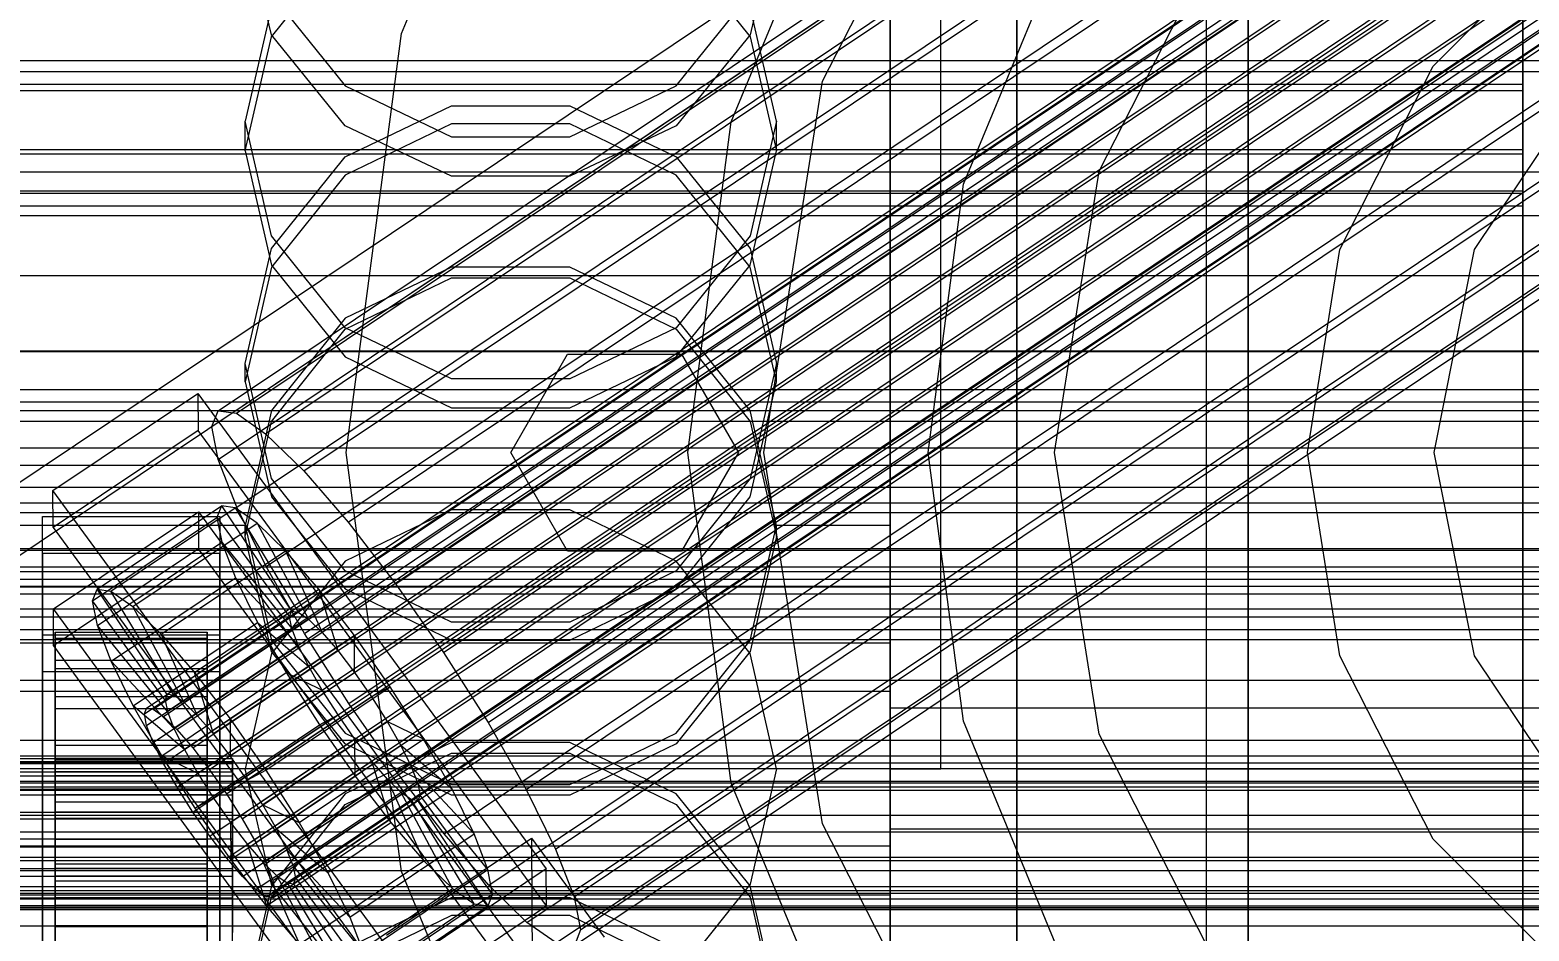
# Model space of a CAD drawing. Header units: millimetres. Extents: x -2500 to 58855, y -53268 to 6837.
# Drawn here: x 132 to 250.5, y -34287.8 to -34216.6 of the extents above; entities that cross this region are included whole.
import ezdxf

# ---------------------------------------------------------------- set-up
doc = ezdxf.new("R2010")
doc.units = ezdxf.units.MM
for name, color, linetype, lineweight in [('COTAS_O', 1, 'Continuous', 0), ('frontal_briquetadora', 7, 'Continuous', 0), ('frontal_C01', 7, 'Continuous', 0), ('frontal_C02', 7, 'Continuous', 0), ('frontal_C03', 7, 'Continuous', 0), ('frontal_dos-mix', 7, 'Continuous', 0), ('frontal_mezcladora', 7, 'Continuous', 0), ('frontal_secador', 7, 'Continuous', 0)]:
    doc.layers.add(name, color=color, linetype=linetype, lineweight=lineweight)
doc.dimstyles.new('R19_100', dxfattribs={"dimtxt": 250, "dimasz": 150, "dimexe": 150, "dimexo": 80, "dimgap": 100, "dimtad": 1, "dimtih": 1, "dimtoh": 1, "dimdsep": 46, "dimcen": 0.09, "dimadec": 0, "dimazin": 0, "dimtfac": 1, "dimtdec": 4, "dimtofl": 0, "dimtmove": 0, "dimatfit": 3, "dimfxl": 1, "dimtolj": 1, "dimtzin": 0, "dimarcsym": 0})

# ---------------------------------------------------------------- blocks, each defined once
blk = doc.blocks.new('*D39')
at = {"layer": 'COTAS_O', "color": 0, "lineweight": -2, "transparency": 16777216}
for p, q in [((-1725, -34320), (-1725, -33550)), ((1725, -34320), (1725, -33550)), ((-1575, -33700), (1575, -33700))]:
    blk.add_line(p, q, dxfattribs=at)
at = {"layer": 'COTAS_O', "color": 0, "transparency": 16777216}
for points in [[(-1575, -33675), (-1575, -33725), (-1725, -33700)], [(1575, -33675), (1575, -33725), (1725, -33700)]]:
    blk.add_solid(points, dxfattribs=at)
at = {"layer": 'Defpoints', "color": 0, "transparency": 16777216}
for p in [(1725, -33700), (-1725, -34400), (1725, -34400)]:
    blk.add_point(p, dxfattribs=at)
blk = doc.blocks.new('*D42')
at = {"layer": 'COTAS_O', "color": 0, "lineweight": -2, "transparency": 16777216}
for p, q in [((-570, -33700), (200, -33700)), ((50, -34750), (50, -33850)), ((-570, -34900), (200, -34900))]:
    blk.add_line(p, q, dxfattribs=at)
at = {"layer": 'COTAS_O', "color": 0, "transparency": 16777216}
for points in [[(25, -33850), (75, -33850), (50, -33700)], [(25, -34750), (75, -34750), (50, -34900)]]:
    blk.add_solid(points, dxfattribs=at)
at = {"layer": 'Defpoints', "color": 0, "transparency": 16777216}
for p in [(-650, -33700), (50, -33700), (-650, -34900)]:
    blk.add_point(p, dxfattribs=at)
blk = doc.blocks.new('*D43')
at = {"layer": 'COTAS_O', "color": 0, "lineweight": -2, "transparency": 16777216}
for p, q in [((-650, -34820), (-650, -34050)), ((650, -34820), (650, -34050)), ((-500, -34200), (500, -34200))]:
    blk.add_line(p, q, dxfattribs=at)
at = {"layer": 'COTAS_O', "color": 0, "transparency": 16777216}
for points in [[(-500, -34175), (-500, -34225), (-650, -34200)], [(500, -34175), (500, -34225), (650, -34200)]]:
    blk.add_solid(points, dxfattribs=at)
at = {"layer": 'Defpoints', "color": 0, "transparency": 16777216}
for p in [(650, -34200), (-650, -34900), (650, -34900)]:
    blk.add_point(p, dxfattribs=at)

msp = doc.modelspace()

# ---------------------------------------------------------------- linework, layer by layer
at = {"layer": 'frontal_briquetadora'}
for p, q in [((210, -34260), (210, -33820)), ((210, -34680), (210, -33820)), ((210, -34060), (210, -34490)), ((210, -34060), (210, -34260)), ((210, -34060), (210, -34305)), ((210, -34496), (210, -34060)), ((200, -34275), (200, -34100)), ((204, -34275), (204, -34100)), ((200, -34218.511), (200, -34201.85)), ((200, -34218.531), (200, -34201.878)), ((200, -34216.919), (200, -34202.757)), ((200, -34220.832), (200, -34206.057)), ((200, -34206.897), (200, -34224.036)), ((200, -34206.92), (200, -34224.051)), ((210, -34221.304), (210, -34206.283)), ((151.08, -34216.967), (149, -34208.003)), ((191, -34208.003), (188.92, -34216.967)), ((200, -34209.523), (200, -34224.875)), ((151.08, -34217.117), (156.907, -34209.873)), ((183.093, -34209.873), (188.92, -34217.117)), ((200, -34230.777), (200, -34213.121)), ((200, -34230.795), (200, -34213.146)), ((151.08, -34213.765), (156.906, -34220.995)), ((183.094, -34220.995), (188.92, -34213.765)), ((151.08, -34214.781), (149, -34223.801)), ((191, -34223.801), (188.92, -34214.78)), ((200, -34214.989), (200, -34234.699)), ((200, -34235.317), (200, -34215.602)), ((200, -34235.935), (200, -34216.216)), ((149, -34226.151), (151.08, -34217.117)), ((156.907, -34224.156), (151.08, -34216.967)), ((188.92, -34216.967), (183.093, -34224.156)), ((188.92, -34217.117), (191, -34226.151)), ((200, -34233.313), (200, -34216.919)), ((200, -34220.449), (200, -34217.873)), ((200, -34217.873), (200, -34222.139)), ((200, -34236.554), (200, -34218.511)), ((200, -34236.567), (200, -34218.531)), ((156.906, -34220.995), (165.326, -34225.019)), ((174.674, -34225.019), (183.094, -34220.995)), ((200, -34229.476), (200, -34220.449)), ((200, -34237.688), (200, -34220.832)), ((210, -34238.153), (210, -34221.304)), ((156.906, -34226.61), (165.326, -34222.584)), ((165.326, -34222.584), (174.674, -34222.584)), ((174.674, -34222.584), (183.094, -34226.61)), ((200, -34222.139), (200, -34232.599)), ((151.08, -34232.849), (149, -34223.801)), ((149, -34226.151), (149, -34223.801)), ((191, -34223.801), (188.92, -34232.849)), ((191, -34226.151), (191, -34223.801)), ((165.327, -34224.011), (156.907, -34228.052)), ((165.327, -34228.146), (156.907, -34224.156)), ((165.326, -34225.019), (174.674, -34225.019)), ((174.673, -34224.011), (165.327, -34224.011)), ((183.093, -34228.052), (174.673, -34224.011)), ((183.093, -34224.156), (174.673, -34228.146)), ((200, -34224.036), (200, -34242.423)), ((200, -34224.051), (200, -34242.431)), ((200, -34224.875), (200, -34242.153)), ((149, -34226.151), (151.08, -34235.184)), ((188.92, -34235.184), (191, -34226.151)), ((151.08, -34233.872), (156.906, -34226.61)), ((183.094, -34226.61), (188.92, -34233.872)), ((156.907, -34228.052), (151.08, -34235.335)), ((174.673, -34228.146), (165.327, -34228.146)), ((188.92, -34235.335), (183.093, -34228.052)), ((200, -34243.579), (200, -34229.476)), ((200, -34233.425), (200, -34230)), ((200, -34249.516), (200, -34230.777)), ((200, -34249.527), (200, -34230.795)), ((156.906, -34240.124), (151.08, -34232.849)), ((188.92, -34232.849), (183.094, -34240.124)), ((200, -34232.599), (200, -34247.659)), ((200, -34251.309), (200, -34233.313)), ((200, -34243.18), (200, -34233.425)), ((149, -34242.945), (151.08, -34233.872)), ((188.92, -34233.872), (191, -34242.945)), ((151.08, -34235.335), (149, -34244.416)), ((151.08, -34235.184), (156.907, -34242.429)), ((165.326, -34235.331), (156.906, -34239.371)), ((174.674, -34235.331), (165.326, -34235.331)), ((183.094, -34239.371), (174.674, -34235.331)), ((183.093, -34242.429), (188.92, -34235.184)), ((191, -34244.416), (188.92, -34235.335)), ((200, -34234.699), (200, -34254.513)), ((200, -34255.133), (200, -34235.317)), ((156.907, -34240.238), (165.327, -34236.188)), ((165.327, -34236.188), (174.673, -34236.188)), ((174.673, -34236.188), (183.093, -34240.238)), ((200, -34255.753), (200, -34235.935)), ((200, -34255.539), (200, -34236.554)), ((200, -34255.545), (200, -34236.567)), ((200, -34255.979), (200, -34237.688)), ((210, -34256.258), (210, -34238.153)), ((156.906, -34239.371), (151.08, -34246.657)), ((188.92, -34246.657), (183.094, -34239.371)), ((151.08, -34247.536), (156.907, -34240.238)), ((165.326, -34244.169), (156.906, -34240.124)), ((183.094, -34240.124), (174.674, -34244.169)), ((183.093, -34240.238), (188.92, -34247.536)), ((151.08, -34252.035), (149, -34242.945)), ((149, -34244.416), (149, -34242.945)), ((156.907, -34242.429), (165.327, -34246.449)), ((174.673, -34246.449), (183.093, -34242.429)), ((191, -34242.945), (188.92, -34252.036)), ((191, -34244.416), (191, -34242.945)), ((200, -34242.153), (200, -34260.694)), ((200, -34244.812), (200, -34242.235)), ((200, -34242.235), (200, -34246.502)), ((200, -34242.423), (200, -34261.608)), ((200, -34242.431), (200, -34261.61)), ((200, -34257.779), (200, -34243.18)), ((200, -34260.611), (200, -34243.579)), ((149, -34244.416), (151.08, -34253.497)), ((174.674, -34244.169), (165.326, -34244.169)), ((188.92, -34253.497), (191, -34244.416)), ((200, -34253.838), (200, -34244.812)), ((165.327, -34246.449), (174.673, -34246.449)), ((151.08, -34246.657), (149, -34255.753)), ((149, -34256.636), (151.08, -34247.536)), ((191, -34255.753), (188.92, -34246.657)), ((188.92, -34247.536), (191, -34256.636)), ((200, -34246.502), (200, -34256.961)), ((200, -34247.659), (200, -34265.027)), ((200, -34268.879), (200, -34249.516)), ((200, -34268.884), (200, -34249.527)), ((156.906, -34259.336), (151.08, -34252.035)), ((188.92, -34252.036), (183.094, -34259.336)), ((200, -34270.216), (200, -34251.309)), ((151.08, -34253.497), (156.907, -34260.779)), ((183.093, -34260.779), (188.92, -34253.497)), ((165.326, -34254.527), (156.906, -34258.582)), ((174.674, -34254.527), (165.326, -34254.527)), ((183.094, -34258.582), (174.674, -34254.527)), ((200, -34267.941), (200, -34253.838)), ((200, -34254.513), (200, -34274.379)), ((149, -34255.753), (131, -34255.753)), ((149, -34256.636), (149, -34255.753)), ((149, -34255.753), (151.08, -34264.86)), ((188.92, -34264.86), (191, -34255.753)), ((191, -34256.636), (191, -34255.753)), ((200, -34255.753), (191, -34255.753)), ((200, -34275), (200, -34255.133)), ((200, -34275), (200, -34255.545)), ((200, -34275.621), (200, -34255.753)), ((200, -34275), (200, -34255.979)), ((151.08, -34265.737), (149, -34256.636)), ((191, -34256.636), (188.92, -34265.737)), ((200, -34256.961), (200, -34272.021)), ((210, -34275), (210, -34256.258)), ((200, -34275), (200, -34257.779)), ((156.906, -34258.582), (151.08, -34265.888)), ((165.326, -34263.393), (156.906, -34259.336)), ((183.094, -34259.336), (174.674, -34263.393)), ((188.92, -34265.888), (183.094, -34258.582)), ((-160, -34260.611), (200, -34260.611)), ((200, -34277.979), (200, -34260.611)), ((200, -34260.694), (200, -34279.784)), ((210, -34260), (430, -34260)), ((210, -34260), (210, -34305)), ((210, -34680), (210, -34260)), ((210, -34496), (210, -34260)), ((156.907, -34260.779), (165.327, -34264.821)), ((174.673, -34264.821), (183.093, -34260.779)), ((200, -34261.61), (200, -34281.116)), ((174.674, -34263.393), (165.326, -34263.393)), ((-160, -34265.027), (200, -34265.027)), ((151.08, -34264.86), (156.906, -34272.168)), ((165.327, -34264.821), (174.673, -34264.821)), ((183.094, -34272.168), (188.92, -34264.86)), ((200, -34265.027), (200, -34282.059)), ((151.08, -34265.888), (149, -34275)), ((156.907, -34273.035), (151.08, -34265.737)), ((188.92, -34265.737), (183.093, -34273.035)), ((191, -34275), (188.92, -34265.888)), ((210, -34267.964), (210, -34266.226)), ((200, -34268.884), (-160, -34268.884)), ((200, -34284.973), (200, -34267.941)), ((200, -34288.446), (200, -34268.879)), ((200, -34288.435), (200, -34268.884)), ((210, -34271.095), (210, -34267.964)), ((750, -34270.216), (200, -34270.216)), ((200, -34289.306), (200, -34270.216)), ((210, -34275), (210, -34271.095)), ((156.906, -34272.168), (165.326, -34276.228)), ((174.674, -34276.228), (183.094, -34272.168)), ((200, -34272.021), (200, -34289.389)), ((165.327, -34272.915), (156.907, -34276.965)), ((165.327, -34277.085), (156.907, -34273.035)), ((174.673, -34272.915), (165.327, -34272.915)), ((183.093, -34276.965), (174.673, -34272.915)), ((183.093, -34273.035), (174.673, -34277.085)), ((156.906, -34277.832), (165.326, -34273.772)), ((165.326, -34273.772), (174.674, -34273.772)), ((174.674, -34273.772), (183.094, -34277.832)), ((200, -34274.379), (200, -34294.247)), ((200, -34275), (-160, -34275)), ((149, -34275), (131, -34275)), ((151.08, -34284.112), (149, -34275)), ((191, -34275), (188.92, -34284.112)), ((200, -34275), (191, -34275)), ((750, -34275), (200, -34275)), ((200, -34275), (200, -34294.5)), ((200, -34275), (200, -34294.021)), ((200, -34275), (200, -34292.221)), ((200, -34275), (200, -34294.515)), ((200, -34275), (200, -34294.867)), ((200, -34275), (204, -34275)), ((200, -34295.487), (200, -34275.621)), ((210, -34275), (452, -34275)), ((210, -34275), (210, -34278.905)), ((210, -34275), (210, -34293.742)), ((156.907, -34276.965), (151.08, -34284.263)), ((165.326, -34276.228), (174.674, -34276.228)), ((174.673, -34277.085), (165.327, -34277.085)), ((188.92, -34284.263), (183.093, -34276.965)), ((151.08, -34285.14), (156.906, -34277.832)), ((183.094, -34277.832), (188.92, -34285.14)), ((200, -34293.039), (200, -34277.979)), ((210, -34278.905), (210, -34282.036)), ((750, -34279.784), (200, -34279.784)), ((200, -34279.784), (200, -34298.691)), ((200, -34281.116), (-160, -34281.116)), ((200, -34281.116), (200, -34300.517)), ((200, -34281.121), (200, -34300.538)), ((210, -34282.036), (210, -34283.774)), ((200, -34282.059), (200, -34296.162)), ((151.08, -34284.263), (149, -34293.364)), ((156.906, -34291.418), (151.08, -34284.112)), ((188.92, -34284.112), (183.094, -34291.418)), ((191, -34293.364), (188.92, -34284.263)), ((-160, -34284.973), (200, -34284.973)), ((149, -34294.247), (151.08, -34285.14)), ((156.907, -34289.221), (165.327, -34285.179)), ((165.327, -34285.179), (174.673, -34285.179)), ((174.673, -34285.179), (183.093, -34289.221)), ((188.92, -34285.14), (191, -34294.247)), ((200, -34302.341), (200, -34284.973)), ((165.326, -34286.607), (156.906, -34290.664)), ((174.674, -34286.607), (165.326, -34286.607)), ((183.094, -34290.664), (174.674, -34286.607))]:
    msp.add_line(p, q, dxfattribs=at)
at = {"layer": 'frontal_C01'}
for p, q in [((250, -35735.764), (250, -32680.37)), ((250, -32685.104), (250, -35740.498)), ((228.298, -34363.008), (228.298, -34050.821)), ((228.298, -34056.508), (228.298, -34368.695)), ((425, -34219.883), (-425, -34219.883)), ((-450, -34227.809), (450, -34227.809)), ((-425, -34231.251), (425, -34231.251)), ((-311.15, -34284.83), (311.15, -34284.83)), ((-311.15, -34285.272), (311.15, -34285.272)), ((-311.15, -34286.115), (311.15, -34286.115)), ((-311.15, -34287.412), (311.15, -34287.412))]:
    msp.add_line(p, q, dxfattribs=at)
at = {"layer": 'frontal_C02'}
for p, q in [((250, -35767.535), (250, -32976.99)), ((250, -32981.769), (250, -35772.314)), ((146.872, -34246.69), (331.181, -34123.206)), ((148.32, -34246.887), (332.629, -34123.403)), ((146.383, -34247.934), (330.692, -34124.45)), ((150.629, -34248.511), (334.938, -34125.027)), ((141.045, -34270.657), (354.844, -34127.415)), ((141.218, -34270.216), (355.017, -34126.974)), ((141.731, -34270.286), (355.53, -34127.044)), ((142.549, -34270.861), (356.348, -34127.62)), ((146.887, -34250.533), (331.197, -34127.049)), ((153.641, -34251.451), (337.95, -34127.967)), ((141.224, -34271.577), (355.022, -34128.336)), ((143.617, -34271.903), (357.415, -34128.661)), ((141.742, -34272.916), (355.541, -34129.675)), ((144.861, -34273.34), (358.659, -34130.099)), ((142.565, -34274.581), (356.363, -34131.34)), ((148.35, -34254.31), (332.659, -34130.826)), ((359.995, -34131.833), (146.196, -34275.075)), ((157.152, -34255.507), (341.461, -34132.023)), ((143.635, -34276.459), (357.434, -34133.217)), ((147.533, -34276.989), (361.332, -34133.747)), ((144.881, -34278.422), (358.68, -34135.18)), ((148.779, -34278.952), (362.578, -34135.71)), ((150.672, -34259.009), (334.981, -34135.525)), ((146.218, -34280.336), (360.017, -34137.094)), ((345.231, -34136.919), (160.922, -34260.403)), ((149.85, -34280.829), (363.648, -34137.588)), ((147.554, -34282.07), (361.352, -34138.829)), ((150.672, -34282.494), (364.471, -34139.253)), ((148.798, -34283.508), (362.596, -34140.266)), ((151.191, -34283.833), (364.989, -34140.591)), ((153.694, -34264.309), (338.003, -34140.825)), ((149.865, -34284.549), (363.664, -34141.308)), ((150.683, -34285.125), (364.482, -34141.883)), ((151.196, -34285.194), (364.995, -34141.953)), ((151.369, -34284.754), (365.168, -34141.512)), ((164.693, -34265.805), (349.002, -34142.321)), ((157.211, -34269.848), (341.52, -34146.364)), ((168.21, -34271.344), (352.519, -34147.86)), ((160.982, -34275.25), (345.291, -34151.766)), ((171.232, -34276.644), (355.541, -34153.16)), ((164.752, -34280.146), (349.061, -34156.662)), ((173.554, -34281.342), (357.863, -34157.859)), ((168.263, -34284.202), (352.572, -34160.718)), ((175.016, -34285.12), (359.326, -34161.636)), ((171.275, -34287.142), (355.584, -34163.658)), ((175.521, -34287.719), (359.83, -34164.235)), ((173.584, -34288.766), (357.893, -34165.282)), ((175.032, -34288.963), (359.341, -34165.479)), ((228.298, -34187.295), (130, -34253.153)), ((228.298, -34472.116), (228.298, -34187.295)), ((130, -34258.894), (228.298, -34193.036)), ((228.298, -34193.036), (228.298, -34477.858)), ((133.809, -34253.006), (145.277, -34245.322)), ((145.277, -34245.322), (145.289, -34248.245)), ((145.277, -34245.322), (172.809, -34282.915)), ((146.383, -34247.934), (146.872, -34246.69)), ((146.872, -34246.69), (148.32, -34246.887)), ((148.32, -34246.887), (150.629, -34248.511)), ((145.289, -34248.245), (133.821, -34255.928)), ((172.821, -34285.838), (145.289, -34248.245)), ((146.887, -34250.533), (146.383, -34247.934)), ((150.629, -34248.511), (153.641, -34251.451)), ((148.35, -34254.31), (146.887, -34250.533)), ((153.641, -34251.451), (157.152, -34255.507)), ((133.821, -34255.928), (133.809, -34253.006)), ((161.341, -34290.598), (133.809, -34253.006)), ((133.847, -34262.358), (145.315, -34254.675)), ((137.313, -34260.797), (147.143, -34254.211)), ((138.396, -34260.944), (148.226, -34254.358)), ((145.315, -34254.675), (145.327, -34257.597)), ((145.315, -34254.675), (172.847, -34292.267)), ((147.143, -34254.211), (146.777, -34255.141)), ((148.226, -34254.358), (147.143, -34254.211)), ((147.143, -34254.211), (152.686, -34262.532)), ((149.953, -34255.573), (148.226, -34254.358)), ((148.226, -34254.358), (153.199, -34262.602)), ((150.672, -34259.009), (148.35, -34254.31)), ((133, -34257.975), (133, -34255.052)), ((133, -34255.052), (147, -34255.052)), ((133, -34300.956), (133, -34255.052)), ((133.821, -34255.928), (161.353, -34293.521)), ((136.948, -34261.727), (146.777, -34255.141)), ((140.123, -34262.159), (149.953, -34255.573)), ((146.777, -34255.141), (152.513, -34262.973)), ((146.777, -34255.141), (147.155, -34257.085)), ((147, -34255.052), (147, -34257.975)), ((147, -34255.052), (147, -34300.956)), ((152.207, -34257.772), (149.953, -34255.573)), ((149.953, -34255.573), (154.017, -34263.178)), ((157.152, -34255.507), (160.922, -34260.403)), ((137.325, -34263.671), (147.155, -34257.085)), ((147.155, -34257.085), (152.692, -34263.894)), ((147.155, -34257.085), (148.249, -34259.911)), ((147, -34257.975), (133, -34257.975)), ((133, -34257.975), (133, -34303.879)), ((145.327, -34257.597), (133.859, -34265.281)), ((142.377, -34264.358), (152.207, -34257.772)), ((172.859, -34295.19), (145.327, -34257.597)), ((147, -34303.879), (147, -34257.975)), ((154.833, -34260.807), (152.207, -34257.772)), ((152.207, -34257.772), (155.085, -34264.219)), ((153.694, -34264.309), (150.672, -34259.009)), ((138.419, -34266.497), (148.249, -34259.911)), ((148.249, -34259.911), (153.21, -34265.233)), ((148.249, -34259.911), (149.985, -34263.426)), ((160.922, -34260.403), (164.693, -34265.805)), ((136.948, -34261.727), (137.313, -34260.797)), ((142.683, -34269.559), (136.948, -34261.727)), ((137.325, -34263.671), (136.948, -34261.727)), ((142.856, -34269.118), (137.313, -34260.797)), ((137.313, -34260.797), (138.396, -34260.944)), ((143.369, -34269.188), (138.396, -34260.944)), ((138.396, -34260.944), (140.123, -34262.159)), ((145.003, -34267.392), (154.833, -34260.807)), ((157.653, -34264.469), (154.833, -34260.807)), ((154.833, -34260.807), (156.329, -34265.657)), ((133.859, -34265.281), (133.847, -34262.358)), ((161.379, -34299.951), (133.847, -34262.358)), ((144.188, -34269.763), (140.123, -34262.159)), ((140.123, -34262.159), (142.377, -34264.358)), ((152.513, -34262.973), (142.683, -34269.559)), ((152.686, -34262.532), (142.856, -34269.118)), ((153.199, -34262.602), (143.369, -34269.188)), ((152.513, -34262.973), (152.686, -34262.532)), ((152.692, -34263.894), (152.513, -34262.973)), ((152.686, -34262.532), (153.199, -34262.602)), ((153.199, -34262.602), (154.017, -34263.178)), ((134, -34274.191), (134, -34264.197)), ((134, -34264.197), (134, -34264.673)), ((134, -34264.197), (146, -34264.197)), ((134, -34265.015), (134, -34264.197)), ((142.862, -34270.48), (137.325, -34263.671)), ((138.419, -34266.497), (137.325, -34263.671)), ((140.156, -34270.012), (149.985, -34263.426)), ((152.692, -34263.894), (142.862, -34270.48)), ((154.017, -34263.178), (144.188, -34269.763)), ((155.085, -34264.219), (145.255, -34270.805)), ((146, -34264.673), (146, -34264.197)), ((146, -34264.197), (146, -34274.191)), ((146, -34264.197), (146, -34265.015)), ((149.985, -34263.426), (154.033, -34266.898)), ((149.985, -34263.426), (152.246, -34267.391)), ((153.21, -34265.233), (152.692, -34263.894)), ((154.017, -34263.178), (155.085, -34264.219)), ((155.085, -34264.219), (156.329, -34265.657)), ((-450, -34264.768), (450, -34264.768)), ((133, -34267.327), (133, -34264.405)), ((133, -34264.405), (147, -34264.405)), ((133, -34310.309), (133, -34264.405)), ((133.859, -34265.281), (161.391, -34302.874)), ((134, -34274.416), (134, -34264.673)), ((134, -34264.673), (134, -34266.41)), ((134, -34264.673), (146, -34264.673)), ((134, -34274.578), (134, -34265.015)), ((134, -34265.015), (146, -34265.015)), ((134, -34267.071), (134, -34265.015)), ((145.255, -34270.805), (142.377, -34264.358)), ((142.377, -34264.358), (145.003, -34267.392)), ((153.21, -34265.233), (143.38, -34271.818)), ((146, -34266.41), (146, -34264.673)), ((146, -34264.673), (146, -34274.416)), ((146, -34265.015), (146, -34274.578)), ((146, -34265.015), (146, -34267.071)), ((147, -34264.405), (147, -34267.327)), ((147, -34264.405), (147, -34310.309)), ((157.653, -34264.469), (147.823, -34271.055)), ((154.033, -34266.898), (153.21, -34265.233)), ((157.211, -34269.848), (153.694, -34264.309)), ((157.665, -34267.391), (157.653, -34264.469)), ((160.474, -34268.509), (157.653, -34264.469)), ((134, -34275.239), (134, -34266.41)), ((134, -34266.41), (134, -34269.291)), ((134, -34266.41), (146, -34266.41)), ((143.38, -34271.818), (138.419, -34266.497)), ((140.156, -34270.012), (138.419, -34266.497)), ((146, -34269.291), (146, -34266.41)), ((146, -34266.41), (146, -34275.239)), ((156.329, -34265.657), (146.499, -34272.242)), ((156.329, -34265.657), (157.665, -34267.391)), ((164.693, -34265.805), (168.21, -34271.344)), ((147, -34267.327), (133, -34267.327)), ((133, -34267.327), (133, -34313.232)), ((134, -34275.553), (134, -34267.071)), ((134, -34267.071), (146, -34267.071)), ((134, -34270.226), (134, -34267.071)), ((142.416, -34273.976), (152.246, -34267.391)), ((154.033, -34266.898), (144.203, -34273.483)), ((146.499, -34272.242), (145.003, -34267.392)), ((145.003, -34267.392), (147.823, -34271.055)), ((146, -34267.071), (146, -34275.553)), ((146, -34267.071), (146, -34270.226)), ((147, -34313.232), (147, -34267.327)), ((147.835, -34273.977), (157.665, -34267.391)), ((152.246, -34267.391), (155.103, -34268.775)), ((152.246, -34267.391), (154.877, -34271.534)), ((155.103, -34268.775), (154.033, -34266.898)), ((157.665, -34267.391), (159.001, -34269.305)), ((155.103, -34268.775), (145.274, -34275.361)), ((150.644, -34275.095), (160.474, -34268.509)), ((156.35, -34270.738), (155.103, -34268.775)), ((160.474, -34268.509), (159.001, -34269.305)), ((163.105, -34272.653), (160.474, -34268.509)), ((134, -34276.604), (134, -34269.291)), ((134, -34269.291), (134, -34273.119)), ((134, -34269.291), (146, -34269.291)), ((144.203, -34273.483), (140.156, -34270.012)), ((142.416, -34273.976), (140.156, -34270.012)), ((142.856, -34269.118), (142.683, -34269.559)), ((142.683, -34269.559), (142.862, -34270.48)), ((143.369, -34269.188), (142.856, -34269.118)), ((144.188, -34269.763), (143.369, -34269.188)), ((145.255, -34270.805), (144.188, -34269.763)), ((146, -34273.119), (146, -34269.291)), ((146, -34269.291), (146, -34276.604)), ((159.001, -34269.305), (149.171, -34275.891)), ((160.982, -34275.25), (157.211, -34269.848)), ((159.001, -34269.305), (160.247, -34271.268)), ((134, -34277.047), (134, -34270.226)), ((134, -34270.226), (146, -34270.226)), ((134, -34274.264), (134, -34270.226)), ((141.045, -34270.657), (141.218, -34270.216)), ((141.224, -34271.577), (141.045, -34270.657)), ((141.218, -34270.216), (141.731, -34270.286)), ((141.731, -34270.286), (142.549, -34270.861)), ((142.549, -34270.861), (143.617, -34271.903)), ((142.862, -34270.48), (143.38, -34271.818)), ((146.499, -34272.242), (145.255, -34270.805)), ((146, -34270.226), (146, -34277.047)), ((146, -34270.226), (146, -34274.264)), ((156.35, -34270.738), (146.52, -34277.324)), ((147.823, -34271.055), (147.835, -34273.977)), ((147.823, -34271.055), (150.644, -34275.095)), ((160.247, -34271.268), (150.417, -34277.854)), ((154.877, -34271.534), (156.35, -34270.738)), ((157.686, -34272.652), (156.35, -34270.738)), ((163.105, -34272.653), (160.247, -34271.268)), ((160.247, -34271.268), (161.318, -34273.146)), ((168.21, -34271.344), (171.232, -34276.644)), ((141.742, -34272.916), (141.224, -34271.577)), ((143.38, -34271.818), (144.203, -34273.483)), ((143.617, -34271.903), (144.861, -34273.34)), ((145.047, -34278.12), (154.877, -34271.534)), ((147.835, -34273.977), (146.499, -34272.242)), ((154.877, -34271.534), (157.698, -34275.575)), ((134, -34278.417), (134, -34273.119)), ((134, -34273.119), (134, -34277.632)), ((134, -34273.119), (146, -34273.119)), ((142.565, -34274.581), (141.742, -34272.916)), ((144.203, -34273.483), (145.274, -34275.361)), ((144.861, -34273.34), (146.196, -34275.075)), ((146, -34277.632), (146, -34273.119)), ((146, -34273.119), (146, -34278.417)), ((157.686, -34272.652), (147.856, -34279.238)), ((161.318, -34273.146), (151.488, -34279.732)), ((153.275, -34279.239), (163.105, -34272.653)), ((157.698, -34275.575), (157.686, -34272.652)), ((159.022, -34274.387), (157.686, -34272.652)), ((165.365, -34276.617), (161.318, -34273.146)), ((161.318, -34273.146), (162.14, -34274.811)), ((165.365, -34276.617), (163.105, -34272.653)), ((-148, -34274.191), (148, -34274.191)), ((-148, -34274.416), (148, -34274.416)), ((-148, -34274.578), (148, -34274.578)), ((134, -34274.416), (134, -34274.191)), ((146, -34274.191), (134, -34274.191)), ((134, -34274.191), (134, -34274.578)), ((134, -34278.959), (134, -34274.264)), ((134, -34274.264), (146, -34274.264)), ((134, -34278.909), (134, -34274.264)), ((134, -34275.239), (134, -34274.416)), ((146, -34274.416), (134, -34274.416)), ((146, -34274.578), (134, -34274.578)), ((134, -34274.578), (134, -34275.553)), ((145.274, -34275.361), (142.416, -34273.976)), ((145.047, -34278.12), (142.416, -34273.976)), ((143.635, -34276.459), (142.565, -34274.581)), ((146, -34274.191), (146, -34274.416)), ((146, -34274.578), (146, -34274.191)), ((146, -34274.264), (146, -34278.959)), ((146, -34274.264), (146, -34278.909)), ((146, -34274.416), (146, -34275.239)), ((146, -34275.553), (146, -34274.578)), ((149.171, -34275.891), (147.835, -34273.977)), ((148, -34274.416), (148, -34274.191)), ((148, -34274.191), (148, -34274.578)), ((148, -34275.239), (148, -34274.416)), ((148, -34274.578), (148, -34275.553)), ((159.022, -34274.387), (149.192, -34280.973)), ((162.14, -34274.811), (152.311, -34281.397)), ((160.518, -34279.237), (159.022, -34274.387)), ((160.266, -34275.824), (159.022, -34274.387)), ((167.102, -34280.132), (162.14, -34274.811)), ((162.14, -34274.811), (162.659, -34276.149)), ((-148, -34275.239), (148, -34275.239)), ((-148, -34275.553), (148, -34275.553)), ((134, -34276.604), (134, -34275.239)), ((146, -34275.239), (134, -34275.239)), ((146, -34275.553), (134, -34275.553)), ((134, -34275.553), (134, -34277.047)), ((145.274, -34275.361), (146.52, -34277.324)), ((146, -34275.239), (146, -34276.604)), ((146, -34277.047), (146, -34275.553)), ((146.196, -34275.075), (147.533, -34276.989)), ((147.868, -34282.161), (157.698, -34275.575)), ((148, -34276.604), (148, -34275.239)), ((148, -34275.553), (148, -34277.047)), ((149.171, -34275.891), (150.644, -34275.095)), ((150.417, -34277.854), (149.171, -34275.891)), ((160.266, -34275.824), (150.436, -34282.41)), ((150.644, -34275.095), (153.275, -34279.239)), ((157.698, -34275.575), (160.518, -34279.237)), ((163.144, -34282.271), (160.266, -34275.824)), ((161.333, -34276.866), (160.266, -34275.824)), ((164.752, -34280.146), (160.982, -34275.25)), ((450, -34276.459), (-450, -34276.459)), ((-148, -34276.604), (148, -34276.604)), ((-148, -34277.047), (148, -34277.047)), ((134, -34278.417), (134, -34276.604)), ((146, -34276.604), (134, -34276.604)), ((146, -34277.047), (134, -34277.047)), ((134, -34277.047), (134, -34278.959)), ((144.881, -34278.422), (143.635, -34276.459)), ((146, -34276.604), (146, -34278.417)), ((146, -34278.959), (146, -34277.047)), ((147.533, -34276.989), (148.779, -34278.952)), ((148, -34278.417), (148, -34276.604)), ((148, -34277.047), (148, -34278.959)), ((161.333, -34276.866), (151.503, -34283.452)), ((162.659, -34276.149), (152.829, -34282.735)), ((162.837, -34277.07), (153.008, -34283.656)), ((155.535, -34283.203), (165.365, -34276.617)), ((165.397, -34284.47), (161.333, -34276.866)), ((162.151, -34277.441), (161.333, -34276.866)), ((168.196, -34282.958), (162.659, -34276.149)), ((162.659, -34276.149), (162.837, -34277.07)), ((162.837, -34277.07), (162.664, -34277.511)), ((168.573, -34284.902), (162.837, -34277.07)), ((167.102, -34280.132), (165.365, -34276.617)), ((171.232, -34276.644), (173.554, -34281.342)), ((-148, -34278.417), (148, -34278.417)), ((134, -34277.632), (134, -34280.555)), ((146, -34277.632), (134, -34277.632)), ((134, -34277.632), (134, -34282.525)), ((134, -34280.555), (134, -34278.417)), ((146, -34278.417), (134, -34278.417)), ((146.218, -34280.336), (144.881, -34278.422)), ((146.52, -34277.324), (145.047, -34278.12)), ((147.868, -34282.161), (145.047, -34278.12)), ((146, -34280.555), (146, -34277.632)), ((146, -34282.525), (146, -34277.632)), ((146, -34278.417), (146, -34280.555)), ((146.52, -34277.324), (147.856, -34279.238)), ((148, -34280.555), (148, -34278.417)), ((151.488, -34279.732), (150.417, -34277.854)), ((150.417, -34277.854), (153.275, -34279.239)), ((162.151, -34277.441), (152.321, -34284.027)), ((162.664, -34277.511), (152.835, -34284.097)), ((167.125, -34285.685), (162.151, -34277.441)), ((162.664, -34277.511), (162.151, -34277.441)), ((168.208, -34285.832), (162.664, -34277.511)), ((-148, -34278.959), (148, -34278.959)), ((134, -34281.16), (134, -34278.909)), ((134, -34278.909), (146, -34278.909)), ((134, -34283.846), (134, -34278.909)), ((146, -34278.959), (134, -34278.959)), ((134, -34278.959), (134, -34281.16)), ((146, -34278.909), (146, -34281.16)), ((146, -34278.909), (146, -34283.846)), ((146, -34281.16), (146, -34278.959)), ((147.856, -34279.238), (147.868, -34282.161)), ((147.856, -34279.238), (149.192, -34280.973)), ((148, -34278.959), (148, -34281.16)), ((148.779, -34278.952), (149.85, -34280.829)), ((150.688, -34285.823), (160.518, -34279.237)), ((153.275, -34279.239), (155.535, -34283.203)), ((160.518, -34279.237), (163.144, -34282.271)), ((148, -34280.555), (-148, -34280.555)), ((134, -34280.555), (146, -34280.555)), ((134, -34282.872), (134, -34280.555)), ((146, -34280.555), (146, -34282.872)), ((147.554, -34282.07), (146.218, -34280.336)), ((148, -34282.872), (148, -34280.555)), ((149.85, -34280.829), (150.672, -34282.494)), ((152.311, -34281.397), (151.488, -34279.732)), ((151.488, -34279.732), (155.535, -34283.203)), ((157.272, -34286.718), (167.102, -34280.132)), ((160.19, -34288.155), (171.658, -34280.472)), ((168.263, -34284.202), (164.752, -34280.146)), ((168.196, -34282.958), (167.102, -34280.132)), ((171.658, -34280.472), (171.715, -34294.501)), ((171.658, -34280.472), (177.394, -34288.304)), ((-148, -34281.16), (148, -34281.16)), ((146, -34281.16), (134, -34281.16)), ((134, -34281.16), (134, -34283.499)), ((146, -34283.499), (146, -34281.16)), ((148, -34281.16), (148, -34283.499)), ((149.192, -34280.973), (150.688, -34285.823)), ((149.192, -34280.973), (150.436, -34282.41)), ((152.829, -34282.735), (152.311, -34281.397)), ((152.311, -34281.397), (157.272, -34286.718)), ((173.554, -34281.342), (175.016, -34285.12)), ((-148, -34282.872), (148, -34282.872)), ((134, -34282.872), (134, -34282.525)), ((134, -34282.525), (134, -34287.462)), ((134, -34282.525), (146, -34282.525)), ((134, -34285.211), (134, -34282.872)), ((146, -34282.872), (134, -34282.872)), ((146, -34287.462), (146, -34282.525)), ((146, -34282.525), (146, -34282.872)), ((146, -34282.872), (146, -34285.211)), ((148.798, -34283.508), (147.554, -34282.07)), ((150.688, -34285.823), (147.868, -34282.161)), ((148, -34285.211), (148, -34282.872)), ((150.436, -34282.41), (153.314, -34288.857)), ((150.436, -34282.41), (151.503, -34283.452)), ((150.672, -34282.494), (151.191, -34283.833)), ((153.008, -34283.656), (152.829, -34282.735)), ((152.829, -34282.735), (158.366, -34289.544)), ((153.314, -34288.857), (163.144, -34282.271)), ((155.535, -34283.203), (157.272, -34286.718)), ((158.366, -34289.544), (168.196, -34282.958)), ((172.809, -34282.915), (161.341, -34290.598)), ((163.144, -34282.271), (165.397, -34284.47)), ((168.573, -34284.902), (168.196, -34282.958)), ((172.821, -34285.838), (172.809, -34282.915)), ((-148, -34283.499), (148, -34283.499)), ((134, -34283.499), (134, -34283.846)), ((146, -34283.499), (134, -34283.499)), ((134, -34283.499), (134, -34285.816)), ((134, -34283.846), (146, -34283.846)), ((134, -34288.739), (134, -34283.846)), ((146, -34283.846), (146, -34283.499)), ((146, -34285.816), (146, -34283.499)), ((146, -34283.846), (146, -34288.739)), ((148, -34283.499), (148, -34285.816)), ((149.865, -34284.549), (148.798, -34283.508)), ((151.191, -34283.833), (151.369, -34284.754)), ((151.503, -34283.452), (155.567, -34291.056)), ((151.503, -34283.452), (152.321, -34284.027)), ((152.321, -34284.027), (157.295, -34292.271)), ((152.321, -34284.027), (152.835, -34284.097)), ((152.835, -34284.097), (153.008, -34283.656)), ((152.835, -34284.097), (158.378, -34292.418)), ((153.008, -34283.656), (158.743, -34291.488)), ((171.275, -34287.142), (168.263, -34284.202)), ((-148, -34285.211), (148, -34285.211)), ((134, -34287.412), (134, -34285.211)), ((134, -34285.211), (134, -34287.462)), ((146, -34285.211), (134, -34285.211)), ((146, -34287.462), (146, -34285.211)), ((146, -34285.211), (146, -34287.412)), ((148, -34287.412), (148, -34285.211)), ((150.683, -34285.125), (149.865, -34284.549)), ((151.196, -34285.194), (150.683, -34285.125)), ((151.369, -34284.754), (151.196, -34285.194)), ((155.567, -34291.056), (165.397, -34284.47)), ((158.743, -34291.488), (168.573, -34284.902)), ((165.397, -34284.47), (167.125, -34285.685)), ((168.208, -34285.832), (168.573, -34284.902)), ((175.016, -34285.12), (175.521, -34287.719)), ((-148, -34285.816), (148, -34285.816)), ((134, -34285.816), (134, -34288.739)), ((146, -34285.816), (134, -34285.816)), ((134, -34285.816), (134, -34287.954)), ((146, -34288.739), (146, -34285.816)), ((146, -34287.954), (146, -34285.816)), ((148, -34285.816), (148, -34287.954)), ((153.314, -34288.857), (150.688, -34285.823)), ((157.272, -34286.718), (158.366, -34289.544)), ((157.295, -34292.271), (167.125, -34285.685)), ((158.378, -34292.418), (168.208, -34285.832)), ((161.353, -34293.521), (172.821, -34285.838)), ((167.125, -34285.685), (168.208, -34285.832)), ((-148, -34287.412), (148, -34287.412)), ((134, -34289.324), (134, -34287.412)), ((134, -34287.412), (134, -34292.107)), ((146, -34287.412), (134, -34287.412)), ((134, -34287.462), (134, -34292.107)), ((134, -34287.462), (146, -34287.462)), ((146, -34292.107), (146, -34287.412)), ((146, -34287.412), (146, -34289.324)), ((146, -34292.107), (146, -34287.462)), ((148, -34289.324), (148, -34287.412)), ((173.584, -34288.766), (171.275, -34287.142)), ((175.521, -34287.719), (175.032, -34288.963))]:
    msp.add_line(p, q, dxfattribs=at)
at = {"layer": 'frontal_C03'}
for p, q in [((250, -35246.305), (250, -32596.305)), ((250, -32601.121), (250, -35251.121)), ((250, -34425.813), (250, -34161.89)), ((250, -34167.668), (250, -34431.591)), ((250, -34220.866), (250, -34214.184)), ((250, -34214.786), (250, -34221.358)), ((450, -34219.033), (-450, -34219.033)), ((-250, -34220.866), (250, -34220.866)), ((-250, -34221.358), (250, -34221.358)), ((250, -34226.023), (250, -34220.866)), ((250, -34221.358), (250, -34226.371)), ((-250, -34226.023), (250, -34226.023)), ((250, -34229.304), (250, -34226.023)), ((-250, -34226.371), (250, -34226.371)), ((250, -34226.371), (250, -34229.484)), ((-250, -34229.304), (250, -34229.304)), ((-250, -34229.484), (250, -34229.484)), ((250, -34230.484), (250, -34229.304)), ((250, -34229.484), (250, -34230.484)), ((-250, -34230.484), (250, -34230.484)), ((450, -34241.968), (-450, -34241.968)), ((-450, -34247.503), (450, -34247.503)), ((-450, -34252.74), (450, -34252.74)), ((450, -34259.059), (-450, -34259.059)), ((450, -34261.183), (-450, -34261.183)), ((-450, -34272.74), (450, -34272.74))]:
    msp.add_line(p, q, dxfattribs=at)
at = {"layer": 'frontal_dos-mix'}
msp.add_line((225, -35980), (225, -33282.5), dxfattribs=at)
at = {"layer": 'frontal_mezcladora'}
for p, q in [((161.361, -34216.871), (174.149, -34186)), ((194.65, -34220.643), (208.143, -34194.16)), ((187.441, -34223.859), (197.531, -34199.5)), ((216.524, -34227.751), (226.751, -34207.679)), ((242.931, -34219.435), (254.435, -34207.931)), ((205.794, -34228.777), (213.986, -34209)), ((157, -34250), (161.361, -34216.871)), ((235.545, -34233.931), (242.931, -34219.435)), ((246.197, -34233.927), (255.302, -34220.302)), ((190, -34250), (194.65, -34220.643)), ((184, -34250), (187.441, -34223.859)), ((213, -34250), (216.524, -34227.751)), ((203, -34250), (205.794, -34228.777)), ((233, -34250), (235.545, -34233.931)), ((243, -34250), (246.197, -34233.927)), ((170, -34250), (174.5, -34242.206)), ((174.5, -34242.206), (183.5, -34242.206)), ((183.5, -34242.206), (188, -34250)), ((161.361, -34283.129), (157, -34250)), ((174.5, -34257.794), (170, -34250)), ((188, -34250), (183.5, -34257.794)), ((187.441, -34276.141), (184, -34250)), ((194.65, -34279.357), (190, -34250)), ((205.794, -34271.223), (203, -34250)), ((216.524, -34272.249), (213, -34250)), ((235.545, -34266.069), (233, -34250)), ((246.197, -34266.073), (243, -34250)), ((183.5, -34257.794), (174.5, -34257.794)), ((242.931, -34280.565), (235.545, -34266.069)), ((255.302, -34279.698), (246.197, -34266.073)), ((213.986, -34291), (205.794, -34271.223)), ((226.751, -34292.321), (216.524, -34272.249)), ((197.531, -34300.5), (187.441, -34276.141)), ((208.143, -34305.84), (194.65, -34279.357)), ((254.435, -34292.069), (242.931, -34280.565)), ((174.149, -34314), (161.361, -34283.129))]:
    msp.add_line(p, q, dxfattribs=at)
at = {"layer": 'frontal_secador'}
for p, q in [((-1250, -34236), (1250, -34236)), ((-1250, -34242), (1250, -34242)), ((-1250, -34245), (1250, -34245)), ((1250, -34246), (-1250, -34246)), ((-1250, -34246.659), (1250, -34246.659)), ((1250, -34249.659), (-1250, -34249.659)), ((-1250, -34251), (1250, -34251)), ((1250, -34254), (-1250, -34254)), ((-1250, -34254.728), (1250, -34254.728)), ((-1250, -34257.588), (1250, -34257.588)), ((1250, -34257.728), (-1250, -34257.728)), ((-1250, -34259.387), (1250, -34259.387)), ((-1250, -34260), (1250, -34260)), ((1250, -34260.588), (-1250, -34260.588)), ((1250, -34262.387), (-1250, -34262.387)), ((1250, -34263), (-1250, -34263)), ((1250, -34264), (-1250, -34264)), ((-1250, -34268), (1250, -34268)), ((1250, -34274), (-1250, -34274)), ((1250, -34274.545), (-1250, -34274.545)), ((1250, -34276), (-1250, -34276)), ((1250, -34276.144), (-1250, -34276.144)), ((1250, -34276.709), (-1250, -34276.709)), ((1250, -34278.686), (-1250, -34278.686)), ((1250, -34280), (-1250, -34280)), ((1320, -34282), (-1320, -34282)), ((1250, -34282), (-1250, -34282)), ((1320, -34282.273), (-1320, -34282.273)), ((1320, -34283.072), (-1320, -34283.072)), ((1320, -34284.343), (-1320, -34284.343)), ((1250, -34284.651), (-1250, -34284.651)), ((1320, -34286), (-1320, -34286)), ((1250, -34285.859), (-1250, -34285.859)), ((-1250, -34286), (1250, -34286))]:
    msp.add_line(p, q, dxfattribs=at)

# ---------------------------------------------------------------- dimensions: what is measured, and where the dimension line sits
at = {"layer": 'COTAS_O'}
for p1, p2, distance, picture, middle in [((-1725, -34400), (1725, -34400), 700, '*D39', (0, -33700)), ((-650, -34900), (-650, -33700), -700, '*D42', (50, -34300)), ((-650, -34900), (650, -34900), 700, '*D43', (0, -34200))]:
    dim = msp.add_aligned_dim(p1=p1, p2=p2, distance=distance, text='<> O', dimstyle='R19_100', dxfattribs=at)
    dim.commit()
    dim.dimension.update_dxf_attribs({"geometry": picture, "text_midpoint": middle})

doc.saveas('drawing.dxf')
